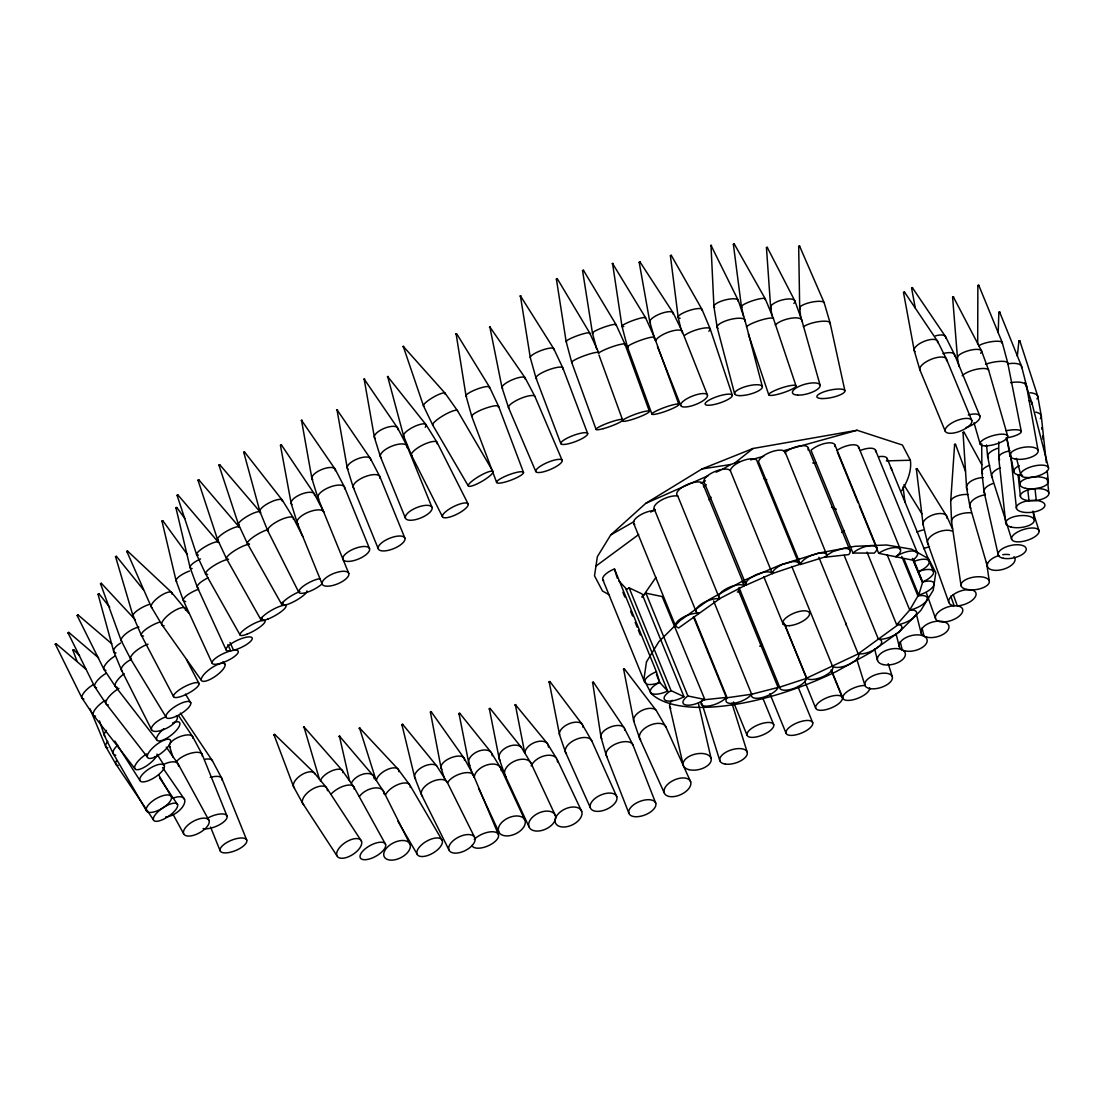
<?xml version="1.0" encoding="UTF-8"?>
<svg xmlns="http://www.w3.org/2000/svg" width="1104" height="1104" viewBox="0 0 1104 1104"><rect width="100%" height="100%" fill="white"/><g stroke="black" fill="none" stroke-linecap="round" stroke-linejoin="round"><path stroke-width="1.5" d="M977.689 344.269L977.868 285.481L978.737 285.205L1002.266 342.599L1007.731 362.885L1021.255 431.305M950.737 500.871L954.643 444.291L955.512 444.346L965.476 471.215M656.411 671.756L659.681 682.41A14.338 5.561 -22.2 0 0 650.849 692.829A14.338 5.561 -22.2 0 0 667.672 691.035L659.681 682.41A14.338 5.561 -22.2 0 1 647.303 684.287L644.708 682.327L644.736 680.768A14.338 5.561 -22.2 0 1 656.411 671.756L614.459 568.974A14.338 5.561 -22.2 0 0 603.64 580.745M201.273 680.188L161.791 624.505L151.22 606.814L126.794 551.351L127.498 551.006L171.368 592.199L188.522 612.899M127.526 551.048L126.643 551.683M998.195 332.594L998.858 312.253L999.603 311.963L1021.573 366.321L1026.444 385.475L1038.05 450.322M959.003 366.5L957.472 358.013L952.614 297.238L953.345 296.866L981.553 350.92L988.646 370.254L1007.662 435.956M953.663 296.935L952.614 297.238M772.138 316.117L770.675 307.726L766.452 247.641L767.183 247.255L794.839 300.881L801.766 320.063L820.079 385.089M298.77 592.241L267.734 530.72L259.895 511.414L243.722 452.185L244.508 451.95L282.417 500.333L293.443 518.08L302.758 536.53M442.456 516.7L411.433 455.193L403.595 435.887L387.656 376.505L426.103 424.805L437.143 442.538L468.165 504.059A14.338 4.14 -26.8 0 1 450.087 516.948A14.338 4.14 -26.8 0 1 447.686 510.131A14.338 4.14 -26.8 0 1 468.165 504.059M655.1 340.308L649.828 322.092L639.188 262.269L639.906 261.827L673.247 313.025L682.313 331.6L707.457 395.108A14.338 4.513 -21.5 0 1 688.648 406.589A14.338 4.513 -21.5 0 1 686.177 399.151A14.338 4.513 -21.5 0 1 707.457 395.108M165.986 716.993L130.534 658.784L121.15 640.527L100.533 583.671L101.347 583.298L135.212 619.73M734.629 393.866L717.172 327.35L713.943 306.788L710.99 245.309L738.203 300.329L744.869 319.967L762.326 386.483M1017.322 356.137L1018.909 340.943L1019.779 340.722L1037.732 396.157L1041.238 415.532L1046.288 462.438M212.092 663.062L183.305 600.355L176.102 580.801L161.943 521.019L162.826 520.757L186.949 553.96M226.072 649.801L197.285 587.093L190.081 567.525L175.922 507.757L176.806 507.481L184.851 518.549M173.535 696.569L141.284 635.117L133.004 615.853L115.561 556.637L116.417 556.319L143.451 589.757M800.814 317.869L799.696 308.237L798.689 246.358L799.558 246.054L824.177 302.731L830.07 322.81L844.877 390.65M535.771 471.477L508.516 407.624L502.03 387.656L489.845 326.922L525.2 377.982L534.971 396.584L562.212 460.437A14.338 3.781 -23.1 0 1 543.361 471.85A14.338 3.781 -23.1 0 1 541.402 465.571A14.338 3.781 -23.1 0 1 562.212 460.437M239.996 634.855L205.551 573.721L196.595 554.539L177.068 495.31L177.91 494.937L218.578 542.492A12.558 2.801 -29.5 0 0 204.061 547.349A12.558 2.801 -29.5 0 0 198.43 555.133M260.917 619.73L226.472 558.596L217.516 539.414L197.989 480.185L198.83 479.826L239.499 527.367A12.558 2.801 -29.5 0 0 226.361 531.383A12.558 2.801 -29.5 0 0 218.081 539.939M198.817 479.867L197.892 480.364M281.837 604.606L247.393 543.485L238.436 524.29L218.909 465.06L219.751 464.701L260.42 512.242M560.818 443.601L535.992 378.01L530.279 357.586L520.384 295.803L553.794 348.795L562.847 367.977L587.673 433.555A14.338 3.229 -20.7 0 1 568.367 443.767A14.338 3.229 -20.7 0 1 566.697 438.412A14.338 3.229 -20.7 0 1 587.673 433.555M520.936 295.734L519.998 296.148M472.871 774.911L468.883 763.678L458.974 713.432L459.775 713.308L490.825 752.017M349.568 780.832L339.383 736.009L372.848 775.256M680.754 328.385L678.173 317.303L670.39 255.673L671.246 255.3L702.034 309.493L710.217 328.964L732.338 395.232A14.338 3.45 -18.3 0 1 712.66 404.809A14.338 3.45 -18.3 0 1 711.169 399.013A14.338 3.45 -18.3 0 1 732.338 395.232M468.206 485.801L432.658 424.93L423.439 405.761L403.236 346.352L445.229 393.383L457.539 410.798L493.088 471.67A14.338 2.912 -30.3 0 1 475.01 484.835A14.338 2.912 -30.3 0 1 473.851 479.702A14.338 2.912 -30.3 0 1 493.088 471.67M336.858 855.628L302.551 803.119L293.554 786.697L273.944 734.657L274.689 734.408L314.171 772.772L326.108 787.207M496.648 482.42L471.767 416.443L466.026 395.908L456.104 333.794M523.517 472.429A14.338 2.87 -20.6 0 0 502.665 477.521A14.338 2.87 -20.6 0 0 504.059 482.324A14.338 2.87 -20.6 0 0 523.517 472.429L498.635 406.438L489.555 387.145L456.656 333.712L455.648 334.112M664.208 792.782L639.575 738.203L633.806 721.354L623.581 668.969L624.367 668.831L656.038 710.231M922.696 582.001A14.338 5.561 -22.2 0 1 933.984 584.913A14.338 5.561 -22.2 0 1 918.707 595.07L922.696 582.001L913.657 559.852M743.654 316.406L741.446 306.774L733.373 244.301L734.243 243.943L765.279 298.867L773.449 318.614L795.998 385.807A14.338 2.539 -18.3 0 1 776.264 394.666A14.338 2.539 -18.3 0 1 774.911 390.485A14.338 2.539 -18.3 0 1 795.998 385.807M628.88 813.206L606.193 755.15L601.004 737.306L592.627 682.3L593.428 682.175L623.65 727.136M593.469 682.313L592.448 682.617M134.688 768.398L93.191 714.826L81.875 697.88L55.283 644.101L56.056 643.66L85.891 669.19M147.412 757.123L105.929 703.552L94.613 686.605L68.02 632.827L68.779 632.385L98.629 657.915M78.039 614.997L77.197 615.604L78.011 614.9L111.752 643.756M964.096 432.326L963.047 432.478L964.096 432.244L981.842 464.798M948.819 602.37L927.608 542.989L923.123 524.662L916.334 468.745L917.134 468.648L946.901 516.589L952.6 529.078M98.063 594.256L99.056 593.842L98.077 594.325L113.698 651.443L121.44 670.031L151.496 729.578M596.091 429.415L571.72 362.402L566.145 341.605L556.375 278.912L557.244 278.636L589.771 333.077L598.685 352.673M557.258 278.65L556.402 279.022M596.753 349.195L592.475 333.201L582.553 270.618L583.423 270.245L616.087 324.673L625.002 344.269L649.387 411.281A14.338 1.987 -19.9 0 1 629.611 420.238A14.338 1.987 -19.9 0 1 628.7 416.912A14.338 1.987 -19.9 0 1 649.387 411.281M651.926 414.124L627.486 347.125L621.98 326.301L612.554 263.47L645.592 317.786L654.451 337.396L678.891 404.395A14.338 1.987 -19.9 0 1 659.116 413.351A14.338 1.987 -19.9 0 1 658.205 410.026A14.338 1.987 -19.9 0 1 678.891 404.395M348.781 573.431A14.338 5.561 -22.2 0 0 327.239 576.84A14.338 5.561 -22.2 0 0 330.386 585.948A14.338 5.561 -22.2 0 0 348.781 573.431L317.911 497.849L311.921 478.653L301.502 420.238L335.257 469.366L344.545 487.237L369.536 548.647A14.338 5.561 -22.2 0 1 351.127 561.163A14.338 5.561 -22.2 0 1 347.981 552.055A14.338 5.561 -22.2 0 1 369.536 548.647M302.206 420.238L301.226 420.624M378.258 548.785L353.266 487.375L347.277 468.179L336.996 409.708L370.613 458.891L379.9 476.762L404.892 538.172A14.338 5.561 -22.2 0 1 386.483 550.689A14.338 5.561 -22.2 0 1 383.336 541.581A14.338 5.561 -22.2 0 1 404.892 538.172M337.562 409.763L336.554 410.108M915.271 307.988L911.6 288.075L912.304 287.592L945.659 336.844L954.601 354.77L979.924 416.139M912.58 287.799L911.697 288.144M955.512 444.415L954.477 444.595M866.999 552.083L896.683 624.823L909.724 610.043L917.921 595.981L901.789 556.457M244.495 451.991L243.611 452.474M388.194 376.464L387.311 376.933M1019.986 340.915L1018.909 341.012M901.664 490.728A168.788 65.412 -22.2 0 0 910.345 460.23L902.41 445.036L857.09 430.27L753.066 448.486L702.006 468.938L645.674 503.41L610.733 534.929L597.347 556.692L594.518 575.819L602.467 590.999L609.449 594.932M640.196 261.924L639.188 262.269M116.403 556.361L115.465 556.83M767.459 247.448L766.48 247.682M162.785 520.853L161.833 521.198M176.806 507.536L175.84 507.964M642.418 597.029L655.942 577.351M709.113 500.057L711.059 497.242M177.896 494.978L177.026 495.489M219.696 464.798L218.813 465.239M490.342 326.95L489.417 327.295M403.691 346.283L402.863 346.753M711.556 245.364L710.603 245.654M799.696 246.206L798.716 246.385M671.411 255.383L670.418 255.7M978.889 285.343L977.965 285.536M722.375 469.407L730.531 464.549L739.721 461.444M734.408 243.984L733.373 244.301M735.126 462.728L753.066 448.486M583.519 270.314L582.581 270.632M613.024 263.414L612.085 263.746M595.953 566.076L638.705 534.543M703.496 486.74L706.256 484.711M841.759 532.459L844.422 530.513M744.496 585.713A14.338 5.561 -22.2 0 0 737.237 584.954L733.843 585.7A14.338 5.561 -22.2 0 0 721.423 592.158L719.656 594.09A14.338 5.561 -22.2 0 0 719.642 598.63L744.496 585.713L702.544 482.931A14.338 5.561 -22.2 0 0 685.004 485.636A14.338 5.561 -22.2 0 0 677.69 495.848L719.642 598.81L678.587 628.01L675.634 626.23L633.682 523.448M784.972 452.474L787.649 450.57A14.338 5.561 -22.2 0 1 802.58 445.643A14.338 5.561 -22.2 0 1 808.018 449.935M662.359 596.988L704.807 699.467L698.446 702.875A14.338 5.561 -22.2 0 1 684.066 704.283A14.338 5.561 -22.2 0 1 687.889 695.975L645.95 593.193A14.338 5.561 -22.2 0 0 641.866 597.057M610.733 534.929L634.4 521.392M650.684 512.077L655.127 509.537M700.999 483.317L705.442 480.778M796.564 560.404L799.6 558.983M784.751 624.367L806.693 678.118L858.208 653.927L818.892 557.341M645.674 503.41L708.299 475.645M716.123 472.181L720.815 470.097M746.166 585.106L772.331 573.556L799.213 564.503L757.261 461.72A14.338 5.561 -22.2 0 0 743.875 460.299A14.338 5.561 -22.2 0 0 730.393 470.773A14.338 5.561 -22.2 0 0 714.247 471.808A14.338 5.561 -22.2 0 0 704.214 482.324L746.166 585.106A14.338 5.561 -22.2 0 1 750.058 578.11L756.185 574.591L763.14 572.341A14.338 5.561 -22.2 0 1 772.331 573.556A14.338 5.561 -22.2 0 1 782.336 564.461L792.534 561.619A14.338 5.561 -22.2 0 1 799.213 564.503M742.454 582.843L745.614 581.794M739.004 587.563L779.645 687.185L806.527 678.353L783.937 623.001M800.483 564.503L827.296 556.237L785.123 451.991A14.338 5.561 -22.2 0 0 771.103 451.964A14.338 5.561 -22.2 0 0 758.531 461.72L800.483 564.503A14.338 5.561 -22.2 0 1 811.302 555.436L818.243 553.297A14.338 5.561 -22.2 0 1 827.075 554.774M737.32 592.02L740.563 591.026M750.665 459.885L763.761 456.242M783.412 450.777L857.09 430.27M694.168 617.108L727.081 697.756L751.658 694.237L778.085 687.447L738.079 589.412M896.683 624.823L899.939 624.284A14.338 5.561 -22.2 0 0 912.87 618.281L916.237 614.459A14.338 5.561 -22.2 0 0 909.724 610.043L887.133 554.705M702.006 468.938L730.531 464.549M68.02 633.103L68.821 632.413M726.308 697.397L702.475 699.977L701.275 701.84A14.338 5.561 -22.2 0 0 709.789 705.815A14.338 5.561 -22.2 0 0 726.308 697.397L693.395 616.75M1028.969 500.65L1036.283 500.471A14.338 5.948 -5.9 0 0 1047.379 490.894A14.338 5.948 -5.9 0 0 1024.25 491.459A14.338 5.948 -5.9 0 0 1028.969 500.65L1036.283 500.471A14.338 5.948 -5.9 0 1 1041.003 509.662A14.338 5.948 -5.9 0 1 1017.874 510.214A14.338 5.948 -5.9 0 1 1028.969 500.65L1027.714 488.948M79.557 655.735L73.664 649.676L72.85 650.063L77.045 661.379M72.864 650.339L73.692 649.718M812.765 462.935L816.187 462.838M886.374 460.892L910.345 460.23M852.964 553.049L874.216 553.104A14.338 5.561 -22.2 0 0 871.815 545.611A14.338 5.561 -22.2 0 0 852.964 553.049L811.012 450.266A14.338 5.561 -22.2 0 1 826.841 443.063A14.338 5.561 -22.2 0 1 834.955 446.582M903.596 292.546L904.507 292.077L903.5 292.477L914.236 350.548L919.867 369.799L945.203 431.153M432.037 507.495A14.338 5.561 -22.2 0 0 410.495 510.89A14.338 5.561 -22.2 0 0 413.641 519.998A14.338 5.561 -22.2 0 0 432.037 507.495L407.045 446.071L397.757 428.2L364.141 379.017L374.435 437.501L380.411 456.683L405.403 518.107M280.554 445.436L281.465 444.967L280.444 445.367L291.18 503.438L297.155 522.634L322.147 584.044M859.326 505.894L878.687 553.325L912.718 560.156A14.338 5.561 -22.2 0 0 917.479 553.007L875.527 450.225M645.95 593.193L662.855 596.684M687.889 695.975L704.807 699.467M436.646 765.859L402.67 724.321L401.884 724.486L414.759 777.658L421.48 794.687L448.859 849.749M55.228 644.363L56.056 643.66M581.836 723.879L549.93 681.568L549.143 681.706L559.59 734.947L565.441 752.1L590.323 807.673M100.45 583.919L101.347 583.298M521.157 747.173L490.121 708.451L489.32 708.575L499.215 758.834L504.845 774.884L528.995 826.772M763.595 478.432L766.756 479.785M831.574 507.26L836.321 509.275M341.909 769.999L303.959 726.874L319.456 779.341M303.462 727.453L304.359 726.846M629.128 587.852L642.017 593.897L683.956 696.679A14.338 5.561 -22.2 0 1 665.726 700.488A14.338 5.561 -22.2 0 1 671.08 690.635L629.128 587.852A14.338 5.561 -22.2 0 0 626.299 589.715M671.08 690.635L683.956 696.679M409.06 784.061L397.744 768.798L359.476 727.881L376.064 780.293M359.007 728.502L359.918 727.922M273.833 735.071L274.689 734.408M498.456 834.541L473.547 775.408L464.315 758.531L431.071 711.542L430.394 712.052L441.076 768.039L444.539 778.679M430.436 712.108L431.402 711.638M401.759 724.886L402.67 724.321M489.21 709.03L490.121 708.451M458.878 713.888L459.775 713.308M556.043 757.689L547.184 743.309L515.32 704.559L524.786 753.163M618.875 580.87L625.72 588.253L667.672 691.035M917.479 553.007L914.609 551.172A14.338 5.561 -22.2 0 0 895.703 556.747A14.338 5.561 -22.2 0 0 897.593 547.763A14.338 5.561 -22.2 0 0 878.687 553.325M77.156 615.563L103.845 669.134L115.133 686.108L156.644 739.652M99.015 593.8L109.751 607.255M363.699 379.417L364.72 379.017M998.858 312.308L999.934 312.087M223.077 661.613L225.05 664.401A14.338 4.54 -35.4 0 1 208.449 680.161A14.338 4.54 -35.4 0 1 205.993 672.322A14.338 4.54 -35.4 0 1 225.05 664.401M342.737 771.116L354.039 787.249L385.586 844.408A14.338 6.086 -29.1 0 1 368.239 859.285A14.338 6.086 -29.1 0 1 364.789 849.183A14.338 6.086 -29.1 0 1 385.586 844.408M162.592 767.57L184.547 799.42M159.721 778.127L177.592 804.637A14.338 5.078 -34.2 0 1 160.88 820.355A14.338 5.078 -34.2 0 1 158.051 811.688A14.338 5.078 -34.2 0 1 177.592 804.637M153.428 819.817L115.782 763.996L105.68 746.456L89.976 708.782M904.507 292.077L937.558 341.26L946.501 359.186L971.837 420.541A14.338 5.561 -22.2 0 1 953.428 433.058A14.338 5.561 -22.2 0 1 950.296 423.95A14.338 5.561 -22.2 0 1 971.837 420.541M281.465 444.967L314.502 494.15L323.789 512.021A14.338 5.561 -22.2 0 0 306.94 512.808A14.338 5.561 -22.2 0 0 298.08 523.807M339.811 736.051L338.873 736.575M180.366 713.074L212.465 760.849L221.89 778.527L246.744 840.13A14.338 5.561 -22.2 0 1 228.349 852.647A14.338 5.561 -22.2 0 1 225.202 843.539A14.338 5.561 -22.2 0 1 246.744 840.13M178.586 715.696L192.745 736.768L202.17 754.446L227.024 816.063M373.911 776.843L383.681 791.665L410.053 844.312A14.338 8.28 -26.8 0 1 393.121 860.057A14.338 8.28 -26.8 0 1 387.987 846.602A14.338 8.28 -26.8 0 1 410.053 844.312M327.198 788.711L361.505 841.22A14.338 7.066 -33.4 0 1 345.248 857.849A14.338 7.066 -33.4 0 1 340.791 846.216A14.338 7.066 -33.4 0 1 361.505 841.22M474.927 837.936A14.338 7.507 -26.6 0 0 453.289 840.599A14.338 7.507 -26.6 0 0 457.47 853.006A14.338 7.507 -26.6 0 0 474.927 837.936L447.534 782.874L437.584 767.294A12.558 6.569 -26.6 0 0 422.584 766.935A12.558 6.569 -26.6 0 0 415.697 779.107M156.961 754.073L164.358 765.721A14.338 5.134 -32.7 0 1 147.412 781.025A14.338 5.134 -32.7 0 1 144.5 772.372A14.338 5.134 -32.7 0 1 164.358 765.721M114.857 741.074L139.822 780.349M549.93 681.568L548.964 682.051M903.872 484.808L921.909 513.843M917.134 468.648L916.141 469.062M963.047 432.547L966.621 488.12L969.947 506.501L987.431 566.421M491.915 753.715L500.871 768.343L524.952 820.244A14.338 8.749 -25 0 1 507.909 835.88A14.338 8.749 -25 0 1 502.555 821.68A14.338 8.749 -25 0 1 524.952 820.244M624.367 668.831L623.401 669.314M185.458 694.085L190.771 702.82A14.338 4.609 -31.5 0 1 173.245 717.462A14.338 4.609 -31.5 0 1 171.106 709.43A14.338 4.609 -31.5 0 1 190.771 702.82M555.298 815.387A14.338 8.749 -25 0 0 532.887 816.822A14.338 8.749 -25 0 0 538.255 831.036A14.338 8.749 -25 0 0 555.298 815.387L531.148 763.499L522.247 748.857A12.558 7.659 -25 0 0 506.543 747.38A12.558 7.659 -25 0 0 500.319 760.518M515.761 704.642L514.795 705.139M690.69 781.894A14.338 8.018 -24.4 0 0 668.665 783.44A14.338 8.018 -24.4 0 0 672.985 796.688A14.338 8.018 -24.4 0 0 690.69 781.894L666.057 727.301L657.004 711.804A12.558 7.01 -24.4 0 0 643.218 709.872A12.558 7.01 -24.4 0 0 633.806 721.354M410.108 785.482L442.235 840.461A14.338 6.721 -30.5 0 1 425.399 856.152A14.338 6.721 -30.5 0 1 421.3 845.084A14.338 6.721 -30.5 0 1 442.235 840.461M397.951 821.321L417.064 853.999M158.645 774.87L171.396 796.853A14.338 5.699 -30.4 0 1 154.229 811.854A14.338 5.699 -30.4 0 1 150.903 802.387A14.338 5.699 -30.4 0 1 171.396 796.853M146.294 810.543L113.119 753.397L104.397 735.526L99.47 720.843M582.774 725.383L591.923 741.184L616.791 796.757A14.338 7.7 -24.2 0 1 599.017 811.316A14.338 7.7 -24.2 0 1 594.863 798.578A14.338 7.7 -24.2 0 1 616.791 796.757M282.251 602.315L283.935 605.296M261.331 617.426L263.014 620.407M209.042 820.534A14.338 6.527 -28.9 0 0 187.887 825.102A14.338 6.527 -28.9 0 0 192.041 835.687A14.338 6.527 -28.9 0 0 209.042 820.534L178.268 764.216L167.159 748.333A12.558 5.713 -28.9 0 0 166.235 747.146M173.08 814.421L183.609 833.686M186.466 659.599L199.051 683.583A14.338 3.795 -27.8 0 1 180.849 696.541A14.338 3.795 -27.8 0 1 178.958 690.11A14.338 3.795 -27.8 0 1 199.051 683.583M624.533 728.557L633.047 745.172L655.748 803.215A14.338 7.231 -21.4 0 1 637.477 816.698A14.338 7.231 -21.4 0 1 633.724 804.719A14.338 7.231 -21.4 0 1 655.748 803.215M557.23 759.649L581.725 811.426A14.338 8.735 -25.4 0 1 564.406 826.993A14.338 8.735 -25.4 0 1 559.493 812.613A14.338 8.735 -25.4 0 1 581.725 811.426M478.832 788.877L498.663 831.629M230.005 642.459L233.606 650.297A14.338 4.071 -24.8 0 1 230.722 658.95A14.338 4.071 -24.8 0 1 212.037 662.704A14.338 4.071 -24.8 0 1 230.708 650.891L233.606 650.297A14.338 4.071 -24.8 0 0 252.278 638.485A14.338 4.071 -24.8 0 0 233.593 642.238A14.338 4.071 -24.8 0 0 230.708 650.891L227.838 644.612M912.373 558.403L922.337 582.015A14.338 5.561 -22.2 0 0 933.432 571.458L887.147 458.45M912.842 559.135L922.337 582.015M858.512 446.803L900.45 549.585M903.859 558.693L918.707 595.07M834.969 445.036L876.921 547.819M837.384 452.129L858.029 502.72M808.321 448.293L850.259 551.075M844.174 555.326L878.37 639.133A14.338 5.561 -22.2 0 1 879.515 645.937L874.313 649.732A14.338 5.561 -22.2 0 1 858.25 653.789L898.477 624.464L900.45 625.071A14.338 5.561 -22.2 0 1 895.951 634.165A14.338 5.561 -22.2 0 1 878.37 639.133M791.789 566.407L832.444 666.029A14.338 5.561 -22.2 0 1 823.405 676.462A14.338 5.561 -22.2 0 1 806.693 678.118M831.243 669.755L842.876 698.156M831.367 670.818L842.352 697.645A14.338 5.561 -22.2 0 1 823.667 710.093A14.338 5.561 -22.2 0 1 820.99 700.805A14.338 5.561 -22.2 0 1 842.352 697.645M730.393 470.773L772.331 573.556M763.775 576.633L783.178 624.188M804.678 681.209L815.649 708.05M797.861 686.426L812.723 722.734A14.338 5.561 -22.2 0 1 794.038 735.181A14.338 5.561 -22.2 0 1 791.361 725.88A14.338 5.561 -22.2 0 1 812.723 722.734M769.874 693.671L786.02 733.125M762.74 697.894L773.725 724.735A14.338 5.561 -22.2 0 1 755.039 737.168A14.338 5.561 -22.2 0 1 752.348 727.881A14.338 5.561 -22.2 0 1 773.725 724.735M713.584 600.935L751.658 694.237A14.338 5.561 -22.2 0 0 762.422 697.493A14.338 5.561 -22.2 0 0 778.085 687.447M733.456 701.978L747.022 735.126M654.203 508.861L696.155 611.644M622.891 592.282L624.836 597.029M630.632 611.257L632.578 616.004M635.159 622.325L637.091 627.072M638.388 630.232L640.32 634.979M656.452 674.516L659.681 682.41M602.756 579.545L644.708 682.327M210.56 827.048L220.11 850.742M657.46 346.725L680.726 405.458M598.948 354.936L622.739 420.348M953.29 594.628L957.306 605.875A14.338 6.969 -19.5 0 1 955.581 618.585A14.338 6.969 -19.5 0 1 935.405 617.881A14.338 6.969 -19.5 0 1 954.173 605.765L957.306 605.875A14.338 6.969 -19.5 0 0 976.074 593.745A14.338 6.969 -19.5 0 0 955.898 593.041A14.338 6.969 -19.5 0 0 954.173 605.765L950.737 596.132M926.353 592.793L935.53 618.475M748.388 334.029L768.77 394.832M1025.533 383.778L1031.881 402.85L1048.483 467.682M169.423 746.069L172.997 757.151M1032.861 511.304L1039.016 530.693A14.338 5.713 -17.4 0 1 1019.848 541.802A14.338 5.713 -17.4 0 1 1017.088 532.294A14.338 5.713 -17.4 0 1 1039.016 530.693M1011.623 539.166L991.64 476.128L987.666 456.656L986.521 444.953M888.196 663.642L892.28 676.697M856.773 659.198L864.929 685.322M731.897 703.138L747.201 752.114M701.992 703.607L719.849 760.725M614.459 568.974L617.26 578.11M973.99 422.708L980.173 444.056M1016.522 458.381L1020.772 475.01M922.006 628.01L924.062 636.221M916.568 614.969L921.109 633.02M900.215 641.728L902.272 649.925M896.006 633.599L899.318 646.723M874.63 648.945L877.514 660.427M698.335 703.069L711.073 758.338M669.755 706.657L683.266 765.279M998.209 554.843L984.078 491.846L981.898 472.54L981.704 443.739M1007.041 439.006L1009.442 450.57M1010.132 453.882L1013.914 472.07M1007 439.323L1009.981 455.952M785.123 451.991L785.344 453.468M986.521 562.364L989.253 580.897M967.904 494.482A12.558 5.548 -8.3 0 0 950.723 502.348L951.593 521.764L961.046 585.782M903.058 486.85L904.963 502.016M675.634 626.23L675.455 624.74A14.338 5.561 -22.2 0 1 686.467 615.687L689.972 614.417A14.338 5.561 -22.2 0 1 699.122 613.41A14.338 5.561 -22.2 0 1 695.989 610.153L696.734 608.387A14.338 5.561 -22.2 0 1 707.002 601.087L710.493 599.831A14.338 5.561 -22.2 0 1 719.642 598.81M1047.199 470.815L1048.276 480.875M1042.673 435.942L1043.032 439.282M1043.749 445.975L1044.108 449.314M1047.172 477.728L1048.8 492.77M1035.014 488.768L1036.283 500.471M1033.247 511.345L1034.144 519.708M1018.909 474.844L1019.986 484.891M1018.109 474.858L1020.441 496.579M1010.491 453.206L1016.453 508.351M1005.785 523.531L998.775 458.312L998.761 441.835M913.67 561.563A14.338 5.561 -22.2 0 1 929.099 561.232A14.338 5.561 -22.2 0 1 918.004 571.789A14.338 5.561 -22.2 0 1 933.432 571.458M878.646 456.739A14.338 5.561 -22.2 0 1 887.257 459.954M917.921 595.981A14.338 5.561 -22.2 0 1 926.615 600.493A14.338 5.561 -22.2 0 1 909.724 610.043M890.473 467.544A14.338 5.561 -22.2 0 1 891.59 470.194M530.279 357.586A12.558 2.829 -20.7 0 1 542.726 349.94A12.558 2.829 -20.7 0 1 553.615 349.651M536.696 378.644A14.338 3.229 -20.7 0 1 548.453 369.895A14.338 3.229 -20.7 0 1 562.64 368.943M375.236 438.523A12.558 4.871 -22.2 0 1 384.496 428.242A12.558 4.871 -22.2 0 1 397.771 429.553M381.335 457.87A14.338 5.561 -22.2 0 1 391.906 446.126A14.338 5.561 -22.2 0 1 407.059 447.617M185.638 601.556A14.338 4.071 -24.8 0 1 185.306 596.74A14.338 4.071 -24.8 0 1 198.665 589.191M176.75 581.518A12.558 3.574 -24.8 0 1 189.557 571.016M228.569 559.286A14.338 3.202 -29.5 0 1 232.047 552.386A14.338 3.202 -29.5 0 1 249.49 544.162A14.338 3.202 -29.5 0 1 251.657 538.241A14.338 3.202 -29.5 0 1 268.244 529.465M306.94 590.847A14.338 3.202 -29.5 0 1 293.015 602.08A14.338 3.202 -29.5 0 1 282.32 603.101A14.338 3.202 -29.5 0 1 299.957 591.509M108.275 704.876A14.338 4.844 -38 0 1 107.35 698.873A14.338 4.844 -38 0 1 118.97 688.413M96.669 687.764A12.558 4.25 -38 0 1 95.869 682.507A12.558 4.25 -38 0 1 106.039 673.357M192.124 568.574A12.558 3.574 -24.8 0 1 200.528 558.941M198.03 587.908A14.338 4.071 -24.8 0 1 208.09 577.82M291.994 504.473A12.558 4.871 -22.2 0 1 301.254 494.192A12.558 4.871 -22.2 0 1 314.516 495.489M404.285 436.577A12.558 3.629 -26.8 0 1 415.118 426.199A12.558 3.629 -26.8 0 1 425.206 427.262M412.22 455.993A14.338 4.14 -26.8 0 1 422.901 444.926A14.338 4.14 -26.8 0 1 437.06 443.767M354.191 488.548A14.338 5.561 -22.2 0 1 364.762 476.804A14.338 5.561 -22.2 0 1 379.914 478.308M348.091 469.214A12.558 4.871 -22.2 0 1 357.351 458.933A12.558 4.871 -22.2 0 1 370.627 460.244M572.314 362.733A14.338 1.987 -19.9 0 1 584.665 355.612A14.338 1.987 -19.9 0 1 598.368 353.335A14.338 1.987 -19.9 0 1 614.5 346.021A14.338 1.987 -19.9 0 1 624.685 344.931M566.669 341.895A12.558 1.739 -19.9 0 1 577.489 335.657A12.558 1.739 -19.9 0 1 589.481 333.656M239.002 524.814A12.558 2.801 -29.5 0 1 248.717 515.458A12.558 2.801 -29.5 0 1 260.227 513.181M312.736 479.688A12.558 4.871 -22.2 0 1 321.995 469.407A12.558 4.871 -22.2 0 1 335.271 470.718M318.835 499.022A14.338 5.561 -22.2 0 1 329.406 487.278A14.338 5.561 -22.2 0 1 344.558 488.782M260.599 512.118A12.558 3.629 -26.8 0 1 269.942 502.43A12.558 3.629 -26.8 0 1 282.348 501.423M321.692 584.223A14.338 4.14 -26.8 0 1 303.503 593.165A14.338 4.14 -26.8 0 1 301.544 587.604A14.338 4.14 -26.8 0 1 319.732 578.662M268.534 531.521A14.338 4.14 -26.8 0 1 279.202 520.467A14.338 4.14 -26.8 0 1 293.36 519.308M923.123 524.662A12.558 6.1 -19.5 0 1 934.867 514.285A12.558 6.1 -19.5 0 1 946.942 518.245M928.574 544.562A14.338 6.969 -19.5 0 1 934.163 533.95A14.338 6.969 -19.5 0 1 951.938 531.024M634.745 524.566A14.338 5.561 -22.2 0 1 638.236 516.341A14.338 5.561 -22.2 0 1 654.575 510.462M115.989 652.961A12.558 4.72 -27 0 1 120.584 643.052M176.378 715.985A14.338 5.382 -27 0 1 167.27 727.909A14.338 5.382 -27 0 1 151.4 729.109A14.338 5.382 -27 0 1 166.028 716.772M122.323 671.149A14.338 5.382 -27 0 1 131.445 659.212M433.251 425.454A14.338 2.912 -30.3 0 1 442.814 415.849A14.338 2.912 -30.3 0 1 457.539 410.798M423.964 406.217A12.558 2.553 -30.3 0 1 433.748 396.971A12.558 2.553 -30.3 0 1 445.009 394.266M207.649 574.411A14.338 3.202 -29.5 0 1 209.815 568.491A14.338 3.202 -29.5 0 1 226.403 559.714M143.534 636.097A14.338 3.795 -27.8 0 1 144.251 630.591A14.338 3.795 -27.8 0 1 159.473 622.159M133.625 616.501A12.558 3.326 -27.8 0 1 136.62 611.05A12.558 3.326 -27.8 0 1 148.943 604.509M172.638 722.996A14.338 4.844 -38 0 1 177.537 728.93A14.338 4.844 -38 0 1 158.99 740.963A14.338 4.844 -38 0 1 163.696 728.806M105.901 670.294A12.558 4.25 -38 0 1 105.101 665.036A12.558 4.25 -38 0 1 115.271 655.873M117.479 687.433A14.338 4.844 -38 0 1 124.131 673.688M502.679 388.318A12.558 3.312 -23.1 0 1 512.629 379.638A12.558 3.312 -23.1 0 1 525.062 378.976M509.261 408.383A14.338 3.781 -23.1 0 1 518.894 399.234A14.338 3.781 -23.1 0 1 534.971 396.584M121.799 641.355A12.558 4.043 -31.5 0 1 125.635 633.903A12.558 4.043 -31.5 0 1 138.925 627.058M131.279 659.737A14.338 4.609 -31.5 0 1 134.412 652.326A14.338 4.609 -31.5 0 1 148.06 644.143M566.518 753.825A14.338 7.7 -24.2 0 1 574.577 740.066A14.338 7.7 -24.2 0 1 591.923 741.184M559.59 734.947A12.558 6.748 -24.2 0 1 570.616 723.161A12.558 6.748 -24.2 0 1 582.926 727.219M992.524 477.411A14.338 5.713 -17.4 0 1 1000.252 467.696M988.439 457.774A12.558 5.009 -17.4 0 1 998.264 448.141M759.731 646.185A12.558 4.871 -22.2 0 1 762.409 644.626M524.883 752.762A12.558 7.645 -25.4 0 1 537.262 741.64A12.558 7.645 -25.4 0 1 548.467 747.077M531.217 765.914A14.338 8.735 -25.4 0 1 546.466 755.426A14.338 8.735 -25.4 0 1 557.506 761.981M869.566 687.764A14.338 5.561 -22.2 0 1 854.261 699.494A14.338 5.561 -22.2 0 1 843.884 694.789A14.338 5.561 -22.2 0 1 864.57 685.501M466.606 396.391A12.558 2.512 -20.6 0 1 477.094 389.105A12.558 2.512 -20.6 0 1 489.348 387.918M471.767 416.443A14.338 2.87 -20.6 0 1 486.16 408.038A14.338 2.87 -20.6 0 1 498.373 407.321M999.686 459.747A14.338 5.948 -5.9 0 1 1010.063 450.805M970.954 508.157A14.338 7.204 -16.1 0 1 985.251 494.785M967.504 489.555A12.558 6.307 -16.1 0 1 969.892 481.951A12.558 6.307 -16.1 0 1 983.112 477.604M1013.941 556.72A14.338 7.204 -16.1 0 1 1005.62 568.491A14.338 7.204 -16.1 0 1 987.666 567.001A14.338 7.204 -16.1 0 1 999.106 555.505M1002.736 554.691A14.338 7.204 -16.1 0 1 1009.442 554.677M836.735 450.542A14.338 5.561 -22.2 0 1 851.598 444.884A14.338 5.561 -22.2 0 1 858.622 448.321M860.099 450.556A14.338 5.561 -22.2 0 1 875.638 451.729M1041.762 427.579A14.338 5.948 -5.9 0 1 1041.707 429.152M846.05 624.933A14.338 6.9 -17.3 0 1 845.968 623.084M640.679 739.997A14.338 8.018 -24.4 0 1 648.628 725.88A14.338 8.018 -24.4 0 1 666.057 727.301M655.279 509.965A14.338 5.561 -22.2 0 1 660.178 500.802A14.338 5.561 -22.2 0 1 677.69 496.027M670.818 708.52A14.338 7.935 -12.9 0 1 672.226 700.267M951.593 521.764A14.338 6.348 -8.3 0 1 971.216 512.794M923.593 548.674A14.338 6.969 -19.5 0 1 929.499 546.811M916.982 532.114A12.558 6.1 -19.5 0 1 923.137 530.017M984.961 493.336A14.338 6.376 -12.4 0 1 992.938 483.511M982.67 473.851A12.558 5.589 -12.4 0 1 989.653 465.253M607.214 756.778A14.338 7.231 -21.4 0 1 615.715 743.958A14.338 7.231 -21.4 0 1 633.047 745.172M601.901 738.728A12.558 6.334 -21.4 0 1 610.871 726.874A12.558 6.334 -21.4 0 1 624.629 730.268M919.867 369.799A14.338 5.561 -22.2 0 1 933.128 358.579A14.338 5.561 -22.2 0 1 946.514 360.718M915.037 351.583A12.558 4.871 -22.2 0 1 924.296 341.302A12.558 4.871 -22.2 0 1 937.572 342.613M985.596 364.251A14.338 3.574 -11 0 1 1001.245 361.312A14.338 3.574 -11 0 1 1007.579 363.851M978.779 345.814A12.558 3.133 -11 0 1 993.655 341.412A12.558 3.133 -11 0 1 1002.128 343.454M1005.965 430.781A14.338 3.574 -11 0 1 1021.31 431.609A14.338 3.574 -11 0 1 1006.02 438.012M592.986 333.491A12.558 1.739 -19.9 0 1 603.819 327.253A12.558 1.739 -19.9 0 1 615.811 325.252M1030.073 392.72A12.558 5.161 -5.9 0 1 1036.918 398.889M1035.745 412.096A14.338 5.879 -5.9 0 1 1040.313 418.651M320.395 781.08A12.558 5.327 -29.1 0 1 332.801 770.44A12.558 5.327 -29.1 0 1 342.806 772.634M330.924 794.3A14.338 6.086 -29.1 0 1 345.952 785.468A14.338 6.086 -29.1 0 1 354.122 788.987M441.973 769.281A12.558 5.741 -23 0 1 450.763 757.868A12.558 5.741 -23 0 1 464.411 760.104M447.7 782.446A14.338 6.555 -23 0 1 463.335 773.048A14.338 6.555 -23 0 1 473.671 777.202M474.251 839.426A14.338 6.555 -23 0 1 495.572 832.181A14.338 6.555 -23 0 1 490.742 844.546A14.338 6.555 -23 0 1 471.919 845.402M469.973 765.376A12.558 7.659 -25 0 1 477.687 751.52A12.558 7.659 -25 0 1 492.218 755.743M474.223 777.409A14.338 8.749 -25 0 1 488.147 764.63A14.338 8.749 -25 0 1 501.23 770.647M422.542 796.343A14.338 7.507 -26.6 0 1 430.408 782.446A14.338 7.507 -26.6 0 1 447.534 782.874M294.506 788.008A12.558 6.196 -33.4 0 1 300.688 775.381A12.558 6.196 -33.4 0 1 315.123 774.07M303.641 804.609A14.338 7.066 -33.4 0 1 312.294 789.194A14.338 7.066 -33.4 0 1 327.446 790.685M771.434 308.678A12.558 4.333 -15.5 0 1 782.998 299.764A12.558 4.333 -15.5 0 1 793.886 303.407M775.256 325.004A14.338 4.954 -15.5 0 1 791.83 318.118A14.338 4.954 -15.5 0 1 801.697 321.416M1007.648 363.92A12.558 5.092 -9.9 0 1 1021.573 367.66M1010.546 382.729A14.338 5.81 -9.9 0 1 1026.444 387.007M957.472 358.013A12.558 3.933 -15.9 0 1 971.258 349.996A12.558 3.933 -15.9 0 1 980.642 353.225M962.177 375.719A14.338 4.485 -15.9 0 1 976.888 369.205A14.338 4.485 -15.9 0 1 988.646 370.254M858.208 653.927A14.338 5.561 -22.2 0 1 855.089 660.758L849.155 664.36A14.338 5.561 -22.2 0 1 832.444 666.029M751.658 694.237A14.338 5.561 -22.2 0 1 733.925 703.248A14.338 5.561 -22.2 0 1 727.081 697.756M176.419 761.719A14.338 5.561 -22.2 0 1 192.275 752.873A14.338 5.561 -22.2 0 1 202.184 755.992M208.504 817.664A14.338 5.561 -22.2 0 1 225.602 814.586A14.338 5.561 -22.2 0 1 220.979 823.888A14.338 5.561 -22.2 0 1 203.081 828.593M170.237 747.104A12.558 4.871 -22.2 0 1 179.497 736.823A12.558 4.871 -22.2 0 1 192.758 738.121M157.085 755.371A14.338 4.844 -38 0 1 143.134 767.86A14.338 4.844 -38 0 1 134.716 766.659A14.338 4.844 -38 0 1 146.722 753.88M83.932 699.039A12.558 4.25 -38 0 1 83.131 693.795A12.558 4.25 -38 0 1 93.302 684.632M95.537 716.151A14.338 4.844 -38 0 1 94.378 710.534A14.338 4.844 -38 0 1 105.225 700.309M151.897 607.614A12.558 3.974 -35.4 0 1 160.384 595.939A12.558 3.974 -35.4 0 1 172.017 594.256M164.096 625.72A14.338 4.54 -35.4 0 1 170.706 613.162A14.338 4.54 -35.4 0 1 185.527 610.167M806.527 678.353A14.338 5.561 -22.2 0 1 792.796 688.786A14.338 5.561 -22.2 0 1 779.645 687.185M163.157 764.686A14.338 6.527 -28.9 0 1 178.462 766.024M115.754 755.219A14.338 5.699 -30.4 0 1 117.728 745.255M105.197 736.561A12.558 4.996 -30.4 0 1 106.426 730.393M506.101 776.816A14.338 8.749 -25 0 1 513.208 761.801A14.338 8.749 -25 0 1 531.148 763.499M107.819 747.753A12.558 4.457 -34.2 0 1 107.778 741.405M118.225 765.486A14.338 5.078 -34.2 0 1 116.596 760.477M210.271 777.382A14.338 5.561 -22.2 0 1 221.904 780.059M205.261 759.179A12.558 4.871 -22.2 0 1 212.465 760.849M1022.552 475.286A14.338 5.81 -11.5 0 1 1019.254 465.695M746.497 326.853A14.338 2.539 -18.3 0 1 760.849 320.146A14.338 2.539 -18.3 0 1 773.449 318.614M742.026 307.188A12.558 2.222 -18.3 0 1 752.68 300.702A12.558 2.222 -18.3 0 1 765.058 299.557M935.474 335.851A12.558 4.871 -22.2 0 1 945.673 338.197M942.982 353.625A14.338 5.561 -22.2 0 1 954.615 356.316M968.305 414.994A14.338 5.561 -22.2 0 1 980.007 417.409A14.338 5.561 -22.2 0 1 966.083 427.552M1024.719 382.757A12.558 4.664 -14.1 0 1 1025.506 385.034M1029.163 400.821A14.338 5.313 -14.1 0 1 1031.867 404.285M655.666 340.681A14.338 4.513 -21.5 0 1 671.025 331.297A14.338 4.513 -21.5 0 1 682.231 332.897M650.546 322.92A12.558 3.961 -21.5 0 1 660.289 313.798A12.558 3.961 -21.5 0 1 673.164 314.157M628.079 347.456A14.338 1.987 -19.9 0 1 640.43 340.336A14.338 1.987 -19.9 0 1 654.12 338.059M623.788 326.577A12.558 1.739 -19.9 0 1 631.778 320.933A12.558 1.739 -19.9 0 1 645.316 318.366M714.674 307.588A12.558 3.712 -14.5 0 1 724.831 300.04A12.558 3.712 -14.5 0 1 738.107 301.351M718.014 328.261A14.338 4.25 -14.5 0 1 729.62 319.649A14.338 4.25 -14.5 0 1 744.758 321.14M172.928 798.275A14.338 7.231 -34.8 0 1 184.258 803.85A14.338 7.231 -34.8 0 1 165.655 816.946M803.339 326.881A14.338 3.795 -12.1 0 1 820.244 321.43A14.338 3.795 -12.1 0 1 829.932 323.858M800.414 308.954A12.558 3.326 -12.1 0 1 809.204 302.717A12.558 3.326 -12.1 0 1 824.177 302.731M684.37 335.602A14.338 3.45 -18.3 0 1 702.655 328.288A14.338 3.45 -18.3 0 1 708.823 331.228M680.147 318.242A12.558 3.022 -18.3 0 1 687.792 310.997A12.558 3.022 -18.3 0 1 701.827 310.376M385.434 794.935A14.338 6.721 -30.5 0 1 400.145 783.771A14.338 6.721 -30.5 0 1 410.288 787.373M376.436 780.266A12.558 5.893 -30.5 0 1 388.47 769.046A12.558 5.893 -30.5 0 1 398.82 771.696M351.376 783.274A12.558 7.259 -26.8 0 1 364.486 773.807A12.558 7.259 -26.8 0 1 374.201 778.775M359.407 796.453A14.338 8.28 -26.8 0 1 374.615 787.952A14.338 8.28 -26.8 0 1 384.013 793.886M646.489 661.834L643.88 679.512L651.222 693.547A156.009 60.458 -22.2 0 0 836.446 671.453L870.739 652.436L899.512 631.64L920.805 610.457L933.184 590.35L935.792 572.672L928.45 558.624L911.656 549.185L886.567 544.99L854.896 546.314L818.768 553.076L780.68 564.806L743.227 580.732L708.934 599.734L680.161 620.531L658.853 641.714L646.489 661.834M826.91 555.257L824.909 557.203L848.769 554.581A14.338 5.561 -22.2 0 0 843.014 548.536L832.775 551.614L826.91 555.257M267.899 619.068A14.338 3.202 -29.5 0 0 286.019 605.972A14.338 3.202 -29.5 0 0 266.492 613.507A14.338 3.202 -29.5 0 0 267.899 619.068M246.979 634.193A14.338 3.202 -29.5 0 0 265.098 621.097A14.338 3.202 -29.5 0 0 245.571 628.631A14.338 3.202 -29.5 0 0 246.979 634.193M154.574 757.192A14.338 4.844 -38 0 0 170.582 740.549A14.338 4.844 -38 0 0 151.828 748.76A14.338 4.844 -38 0 0 154.574 757.192M603.295 428.642A14.338 1.987 -19.9 0 0 623.056 419.686A14.338 1.987 -19.9 0 0 602.37 425.316A14.338 1.987 -19.9 0 0 603.295 428.642M926.725 637.174A14.338 7.7 -14 0 0 948.929 627.748A14.338 7.7 -14 0 0 929.237 623.194A14.338 7.7 -14 0 0 926.725 637.174M904.935 650.877A14.338 7.7 -14 0 0 927.125 641.452A14.338 7.7 -14 0 0 907.447 636.898A14.338 7.7 -14 0 0 904.935 650.877M883.145 664.58A14.338 7.7 -14 0 0 905.335 655.155A14.338 7.7 -14 0 0 885.656 650.601A14.338 7.7 -14 0 0 883.145 664.58M725.369 764.106A14.338 6.9 -17.3 0 0 747.284 753.949A14.338 6.9 -17.3 0 0 727.909 751.203A14.338 6.9 -17.3 0 0 725.369 764.106M1011.112 527.063A14.338 5.948 -5.9 0 0 1034.089 521.281A14.338 5.948 -5.9 0 0 1014.7 516.52A14.338 5.948 -5.9 0 0 1011.112 527.063M870.449 688.689A14.338 6.9 -17.3 0 0 892.363 678.546A14.338 6.9 -17.3 0 0 872.988 675.786A14.338 6.9 -17.3 0 0 870.449 688.689M688.937 769.654A14.338 7.935 -12.9 0 0 711.183 760.421A14.338 7.935 -12.9 0 0 691.38 755.357A14.338 7.935 -12.9 0 0 688.937 769.654M966.428 589.398A14.338 6.348 -8.3 0 0 989.239 582.567A14.338 6.348 -8.3 0 0 969.795 578.041A14.338 6.348 -8.3 0 0 966.428 589.398M1003.398 558.293A14.338 6.376 -12.4 0 0 1026.099 550.22A14.338 6.376 -12.4 0 0 1007.069 546.521A14.338 6.376 -12.4 0 0 1003.398 558.293M789.415 625.678A14.338 5.561 -22.2 0 0 809.605 613.741A14.338 5.561 -22.2 0 0 789.498 615.383A14.338 5.561 -22.2 0 0 789.415 625.678M1025.492 488.327A14.338 5.879 -5.9 0 0 1048.289 482.407A14.338 5.879 -5.9 0 0 1028.611 477.908A14.338 5.879 -5.9 0 0 1025.492 488.327M797.612 395.094A14.338 4.954 -15.5 0 0 819.996 386.441A14.338 4.954 -15.5 0 0 801.228 385.462A14.338 4.954 -15.5 0 0 797.612 395.094M1015.404 459.057A14.338 5.81 -9.9 0 0 1038.05 451.867A14.338 5.81 -9.9 0 0 1018.578 448.5A14.338 5.81 -9.9 0 0 1015.404 459.057M985.348 445.85A14.338 4.485 -15.9 0 0 1007.621 437.184A14.338 4.485 -15.9 0 0 988.798 436.991A14.338 4.485 -15.9 0 0 985.348 445.85M1026.071 477.508A14.338 5.313 -14.1 0 0 1048.469 469.117A14.338 5.313 -14.1 0 0 1029.37 467.42A14.338 5.313 -14.1 0 0 1026.071 477.508M739.68 395.632A14.338 4.25 -14.5 0 0 762.215 387.656A14.338 4.25 -14.5 0 0 743.53 387.256A14.338 4.25 -14.5 0 0 739.68 395.632M821.942 398.558A14.338 3.795 -12.1 0 0 844.739 391.685A14.338 3.795 -12.1 0 0 826.027 391.133A14.338 3.795 -12.1 0 0 821.942 398.558"/></g></svg>
